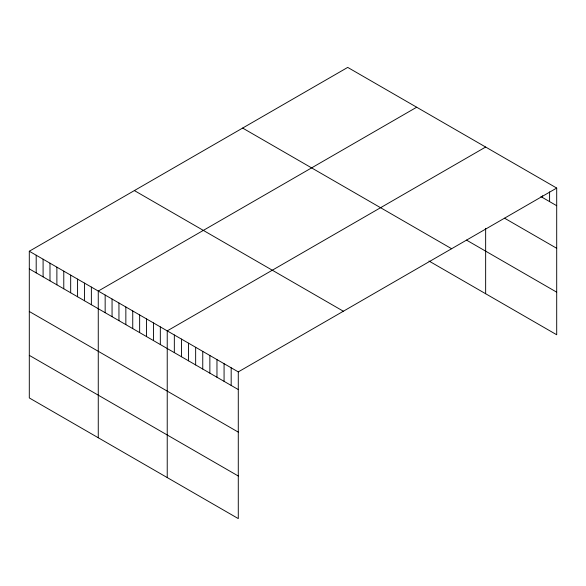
<?xml version="1.0" encoding="UTF-8"?>
<svg xmlns="http://www.w3.org/2000/svg" width="586" height="586" viewBox="0 0 586 586"><rect width="100%" height="100%" fill="white"/><g stroke="black" fill="none" stroke-linecap="round" stroke-linejoin="round"><path stroke-width="0.88" d="M29.3 251.24L238.282 371.898L238.282 518.595L29.3 397.938L29.3 251.24L347.718 67.405L556.7 188.062L556.7 334.76L428.945 260.997M416.683 107.223L98.265 291.059L98.265 437.757M485.648 147.042L167.23 330.878L167.23 477.568M238.282 371.898L556.7 188.062M540.907 196.596L556.7 205.715M504.59 218.212L556.7 248.296M466.485 240.092L556.7 292.172M242.641 128.07L451.623 248.728M134.377 190.575L343.359 311.232M29.3 268.893L238.282 389.551M29.3 311.481L238.282 432.131M29.3 355.35L238.282 476.008M549.595 191.9L549.595 201.613M542.49 195.746L542.49 197.511M485.648 228.335L485.648 293.733M231.177 367.796L231.177 385.449M224.072 363.694L224.072 381.347M216.966 359.592L216.966 377.245M209.861 355.49L209.861 373.143M202.756 351.388L202.756 369.041M195.651 347.286L195.651 364.932M188.546 343.184L188.546 360.83M181.44 339.082L181.44 356.728M174.335 334.98L174.335 352.625M160.33 326.893L160.33 344.546M153.437 322.915L153.437 340.561M146.537 318.93L146.537 336.584M139.644 314.946L139.644 332.599M132.744 310.968L132.744 328.614M125.851 306.983L125.851 324.637M118.951 303.006L118.951 320.652M112.058 299.021L112.058 316.674M105.158 295.044L105.158 312.69M91.365 287.074L91.365 304.727M84.472 283.097L84.472 300.75M77.572 279.112L77.572 296.765M70.679 275.134L70.679 292.78M63.779 271.15L63.779 288.803M56.886 267.172L56.886 284.818M49.986 263.187L49.986 280.841M43.093 259.202L43.093 276.856M36.193 255.225L36.193 272.878"/></g></svg>
